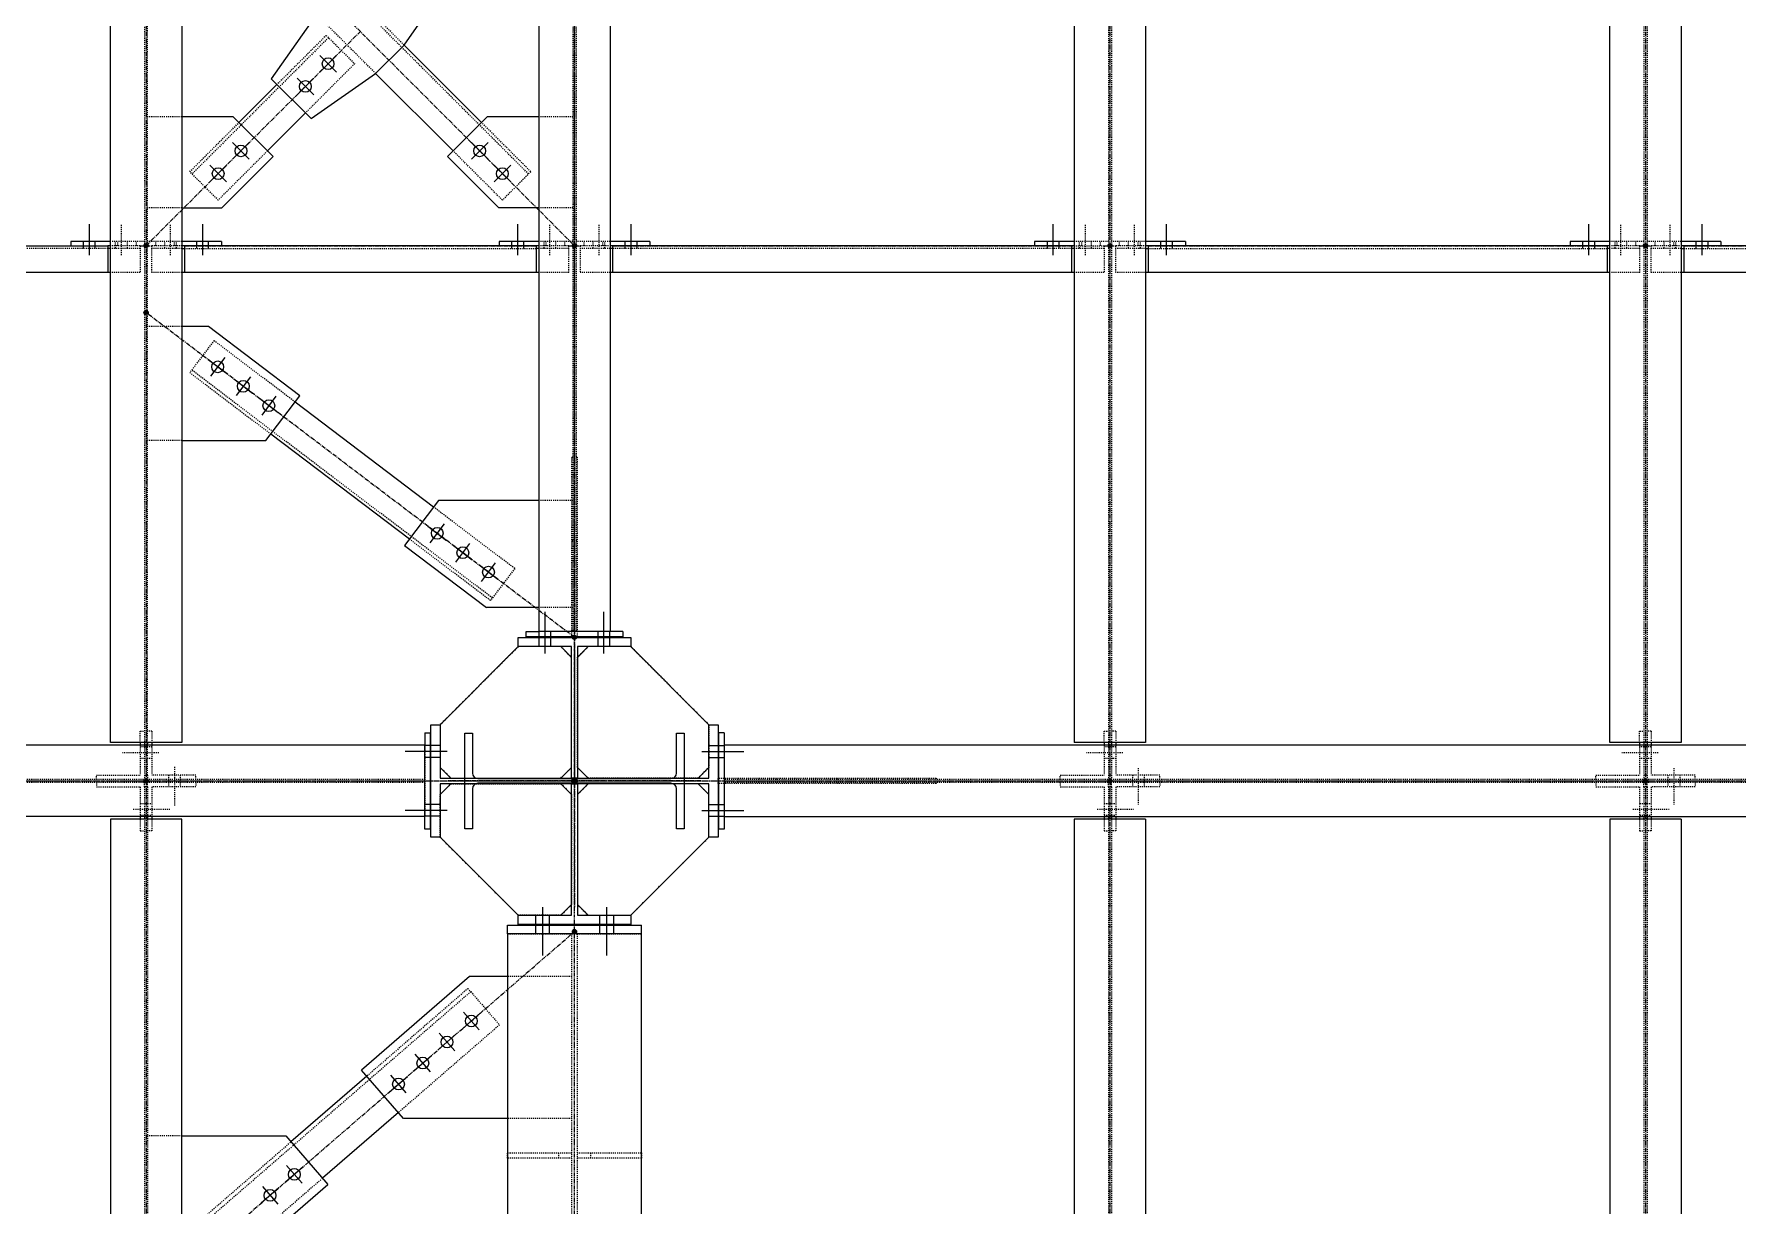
# Model space of a CAD drawing. Header units: millimetres. Extents: x -1319 to 21258, y 11161 to 27532.
# Drawn here: x 13218 to 16399, y 19688 to 21877 of the extents above; entities that cross this region are included whole.
import ezdxf

# ---------------------------------------------------------------- set-up
doc = ezdxf.new("R2010")
doc.units = ezdxf.units.MM
for name, pattern in [('CENTER', [12.7, 7.9375, -1.5875, 1.5875, -1.5875]), ('DXK_LINE_DOT2', [3.9198, 1.9599, -1.9599]), ('DXK_LINE_DOT5', [7.8785, 2.979, -0.9799, 0.9799, -0.9799, 0.9799, -0.9799])]:
    doc.linetypes.add(name, pattern=pattern)
for name, color, linetype in [('1', 7, 'Continuous'), ('2', 7, 'Continuous'), ('4', 7, 'Continuous')]:
    doc.layers.add(name, color=color, linetype=linetype)
doc.layers.add('CEN', color=1, linetype='CENTER', lineweight=9)
doc.layers.add('MAIN OBJECT', color=2, linetype='Continuous', lineweight=18)

# ---------------------------------------------------------------- blocks, each defined once
blk = doc.blocks.new('A$Cfeb8c868')
at = {"layer": '4', "linetype": 'Continuous'}
for points in [[(7700, -2004, -1), (7700, -1996, -1)], [(7700, -2004, -1), (7700, -1996, -1)], [(7700, -2004, -1), (7700, -1996, -1)], [(8500, -2004, -1), (8500, -1996, -1)], [(8500, -2004, -1), (8500, -1996, -1)], [(8500, -2004, -1), (8500, -1996, -1)], [(9500, -2004, -1), (9500, -1996, -1)], [(9500, -2004, -1), (9500, -1996, -1)], [(10500, -2004, -1), (10500, -1996, -1)], [(10500, -2004, -1), (10500, -1996, -1)], [(7700, -2129, -1), (7700, -2121, -1)], [(8500, -2735.7, -1), (8500, -2727.7, -1)], [(7700, -3004, -1), (7700, -2996, -1)], [(7700, -3004, -1), (7700, -2996, -1)], [(8500, -3004, -1), (8500, -2996, -1)], [(8500, -3004, -1), (8500, -2996, -1)], [(8500, -3004, -1), (8500, -2996, -1)], [(8500, -3004, -1), (8500, -2996, -1)], [(9500, -3004, -1), (9500, -2996, -1)], [(9500, -3004, -1), (9500, -2996, -1)], [(10500, -3004, -1), (10500, -2996, -1)], [(10500, -3004, -1), (10500, -2996, -1)], [(8500, -3285.4, -1), (8500, -3277.4, -1)]]:
    blk.add_hatch(color=4, dxfattribs=at).paths.add_polyline_path(points)
at = {"layer": '1', "color": 4, "linetype": 'DXK_LINE_DOT2'}
for p, q in [((8497.2, -16.4), (8497.2, -2720.7)), ((8502.9, -16.4), (8502.9, -2720.7)), ((9497.2, -71.6), (9497.2, -2928.4)), ((9502.9, -71.6), (9502.9, -2928.4)), ((10497.1, -71.6), (10497.1, -2928.4)), ((10502.9, -71.6), (10502.9, -2928.4)), ((7697.2, -110), (7697.2, -2928.4)), ((7702.8, -2928.4), (7702.8, -1192)), ((8414.2, -1866.1), (7830.4, -1282.3)), ((8181.7, -1625.1), (8071.3, -1514.7)), ((8128.7, -1678.2), (8018.3, -1567.8)), ((8040.6, -1611.3), (7785.8, -1866.1)), ((8036.4, -1607.1), (7944.4, -1699)), ((8036.4, -1607.1), (8089.4, -1660.1)), ((8089.4, -1660.1), (7997.5, -1752)), ((7766.6, -1759.3), (7702.8, -1759.3)), ((7781.6, -1861.8), (7873.5, -1769.9)), ((8418.4, -1861.8), (8326.5, -1769.9)), ((8497.2, -1759.3), (8433.4, -1759.3)), ((7926.6, -1822.9), (7834.6, -1914.9)), ((8365.4, -1914.9), (8273.4, -1822.9)), ((7834.6, -1914.9), (7781.6, -1861.8)), ((8418.4, -1861.8), (8365.4, -1914.9)), ((7766.6, -1929.3), (7702.8, -1929.3)), ((8497.2, -1929.3), (8433.4, -1929.3)), ((7654.2, -2018), (7654.2, -1960)), ((7745.8, -2018), (7745.8, -1960)), ((8454.2, -2018), (8454.2, -1960)), ((8545.8, -2018), (8545.8, -1960)), ((9454.2, -2018), (9454.2, -1960)), ((9545.8, -2018), (9545.8, -1960)), ((10454.2, -2018), (10454.2, -1960)), ((10545.8, -2018), (10545.8, -1960)), ((7689.2, -2000), (7628.4, -2000)), ((7697.2, -1992), (7633.4, -1992)), ((7643.2, -2000), (7643.2, -1992)), ((7643.2, -2005), (7643.2, -2000)), ((7647.2, -2000), (7647.2, -1992)), ((7665.2, -2000), (7665.2, -1992)), ((7665.2, -2005), (7665.2, -2000)), ((7682.2, -2000), (7682.2, -1992)), ((7689.2, -2000), (7689.2, -2050)), ((7697.2, -1992), (7697.2, -2000)), ((7766.6, -1992), (7702.8, -1992)), ((7710.8, -2050), (7710.8, -2000)), ((7771.6, -2000), (7710.8, -2000)), ((7717.9, -2000), (7717.9, -1992)), ((7734.8, -2000), (7734.8, -1992)), ((7734.8, -2005), (7734.8, -2000)), ((7752.8, -2000), (7752.8, -1992)), ((7756.8, -2000), (7756.8, -1992)), ((7756.8, -2005), (7756.8, -2000)), ((8489.2, -2000), (8428.4, -2000)), ((8497.2, -1992), (8433.4, -1992)), ((8443.2, -2000), (8443.2, -1992)), ((8443.2, -2005), (8443.2, -2000)), ((8447.2, -2000), (8447.2, -1992)), ((8465.2, -2000), (8465.2, -1992)), ((8465.2, -2005), (8465.2, -2000)), ((8482.2, -2000), (8482.2, -1992)), ((8489.2, -2050), (8489.2, -2000)), ((8497.2, -1992), (8497.2, -2000)), ((8566.6, -1992), (8502.9, -1992)), ((8510.8, -2000), (8510.8, -2050)), ((8571.6, -2000), (8510.8, -2000)), ((8517.9, -2000), (8517.9, -1992)), ((8534.8, -2000), (8534.8, -1992)), ((8534.8, -2005), (8534.8, -2000)), ((8552.8, -2000), (8552.8, -1992)), ((8556.8, -2000), (8556.8, -1992)), ((8556.8, -2005), (8556.8, -2000)), ((9428.4, -2000), (9489.2, -2000)), ((9497.2, -1992), (9433.4, -1992)), ((9443.2, -2000), (9443.2, -1992)), ((9443.2, -2005), (9443.2, -2000)), ((9447.2, -2000), (9447.2, -1992)), ((9465.2, -2000), (9465.2, -1992)), ((9465.2, -2005), (9465.2, -2000)), ((9482.2, -2000), (9482.2, -1992)), ((9489.2, -2000), (9489.2, -2050)), ((9497.2, -1992), (9497.2, -2000)), ((9566.6, -1992), (9502.9, -1992)), ((9510.8, -2050), (9510.8, -2000)), ((9571.6, -2000), (9510.8, -2000)), ((9517.9, -2000), (9517.9, -1992)), ((9534.8, -2000), (9534.8, -1992)), ((9534.8, -2005), (9534.8, -2000)), ((9552.8, -2000), (9552.8, -1992)), ((9556.8, -2000), (9556.8, -1992)), ((9556.8, -2005), (9556.8, -2000)), ((10489.2, -2000), (10428.4, -2000)), ((10497.2, -1992), (10433.4, -1992)), ((10443.2, -2000), (10443.2, -1992)), ((10443.2, -2005), (10443.2, -2000)), ((10447.2, -2000), (10447.2, -1992)), ((10465.2, -2000), (10465.2, -1992)), ((10465.2, -2005), (10465.2, -2000)), ((10482.2, -2000), (10482.2, -1992)), ((10489.2, -2050), (10489.2, -2000)), ((10497.2, -1992), (10497.2, -2000)), ((10566.6, -1992), (10502.9, -1992)), ((10510.9, -2050), (10510.9, -2000)), ((10571.6, -2000), (10510.9, -2000)), ((10517.9, -2000), (10517.9, -1992)), ((10534.8, -2000), (10534.8, -1992)), ((10534.8, -2005), (10534.8, -2000)), ((10552.8, -2000), (10552.8, -1992)), ((10556.8, -2000), (10556.8, -1992)), ((10556.8, -2005), (10556.8, -2000)), ((7628.4, -2005), (6695, -2005)), ((7689.2, -2005), (7633.4, -2005)), ((7766.6, -2005), (7710.8, -2005)), ((7771.6, -2005), (8428.4, -2005)), ((8489.2, -2005), (8433.4, -2005)), ((8566.6, -2005), (8510.8, -2005)), ((9428.4, -2005), (8571.6, -2005)), ((9489.2, -2005), (9433.4, -2005)), ((9566.6, -2005), (9510.8, -2005)), ((9571.6, -2005), (10428.4, -2005)), ((10489.2, -2005), (10433.4, -2005)), ((10566.6, -2005), (10510.9, -2005)), ((10571.6, -2005), (11428.4, -2005)), ((7689.2, -2050), (7633.4, -2050)), ((7766.6, -2050), (7710.8, -2050)), ((8489.2, -2050), (8433.4, -2050)), ((8566.6, -2050), (8510.8, -2050)), ((9489.2, -2050), (9433.4, -2050)), ((9566.6, -2050), (9510.8, -2050)), ((10489.2, -2050), (10433.4, -2050)), ((10566.6, -2050), (10510.9, -2050)), ((7766.6, -2150.7), (7702.8, -2150.7)), ((7826.9, -2177.3), (7781.6, -2237.1)), ((7978.3, -2292.1), (7826.9, -2177.3)), ((7781.6, -2237.1), (7933, -2351.9)), ((8346.7, -2658.1), (7785.2, -2232.3)), ((7766.6, -2363.8), (7702.8, -2363.8)), ((8495, -2395), (8505, -2395)), ((8495, -2730.7), (8495, -2395)), ((8505, -2395), (8505, -2730.7)), ((8497.2, -2476.3), (8433.4, -2476.3)), ((8388.4, -2603.1), (8237, -2488.3)), ((8343.1, -2662.9), (8191.7, -2548.1)), ((8495, -2551.2), (8505, -2551.2)), ((8388.4, -2603.1), (8343.1, -2662.9)), ((8495, -2650.8), (8505, -2650.8)), ((8497.2, -2676.1), (8433.4, -2676.1)), ((8566.6, -2720.7), (8433.4, -2720.7)), ((8505, -2731.7), (8495, -2731.7)), ((8395, -2749.1), (8249, -2895)), ((8474.6, -2749.1), (8395, -2749.1)), ((8494.6, -2769.1), (8474.6, -2749.1)), ((8505.4, -2769.1), (8525.4, -2749.1)), ((8605, -2749.1), (8525.4, -2749.1)), ((8605, -2749.1), (8750.9, -2895)), ((8494.6, -2974.6), (8494.6, -2769.1)), ((8505.4, -2974.6), (8505.4, -2769.1)), ((8249, -2895), (8249, -2974.6)), ((8750.9, -2895), (8750.9, -2974.6)), ((7689.2, -2928.4), (7689.2, -2907.2)), ((7689.2, -2907.2), (7697.2, -2907.2)), ((7710.8, -2907.2), (7702.8, -2907.2)), ((7710.8, -2907.2), (7710.8, -2928.4)), ((9489.2, -2928.4), (9489.2, -2907.2)), ((9489.2, -2907.2), (9497.2, -2907.2)), ((9510.8, -2907.2), (9502.9, -2907.2)), ((9510.8, -2907.2), (9510.8, -2928.4)), ((10489.1, -2928.4), (10489.1, -2907.2)), ((10489.1, -2907.2), (10497.1, -2907.2)), ((10510.9, -2907.2), (10502.9, -2907.2)), ((10510.9, -2907.2), (10510.9, -2928.4)), ((7723.9, -2947.2), (7655.9, -2947.2)), ((7689.2, -2933.4), (7689.2, -2989.2)), ((7697.2, -2936.2), (7689.2, -2936.2)), ((7697.2, -2958.2), (7689.2, -2958.2)), ((7697.2, -2928.4), (7697.2, -2933.4)), ((7697.2, -2933.4), (7697.2, -2989.2)), ((7702.8, -2936.2), (7697.2, -2936.2)), ((7702.8, -2958.2), (7697.2, -2958.2)), ((7702.8, -2928.4), (7702.8, -2933.4)), ((7702.8, -2989.2), (7702.8, -2933.4)), ((7710.8, -2936.2), (7702.8, -2936.2)), ((7710.8, -2958.2), (7702.8, -2958.2)), ((7710.8, -2933.4), (7710.8, -2989.2)), ((8220.6, -2933.4), (8220.6, -3066.6)), ((8779.4, -2933.4), (8779.4, -3066.6)), ((9523.9, -2947.2), (9455.9, -2947.2)), ((9489.2, -2933.4), (9489.2, -2989.2)), ((9497.2, -2936.2), (9489.2, -2936.2)), ((9497.2, -2958.2), (9489.2, -2958.2)), ((9497.2, -2928.4), (9497.2, -2933.4)), ((9497.2, -2933.4), (9497.2, -2989.2)), ((9502.9, -2936.2), (9497.2, -2936.2)), ((9502.9, -2958.2), (9497.2, -2958.2)), ((9502.9, -2928.4), (9502.9, -2933.4)), ((9502.9, -2933.4), (9502.9, -2989.2)), ((9510.8, -2936.2), (9502.9, -2936.2)), ((9510.8, -2958.2), (9502.9, -2958.2)), ((9510.8, -2933.4), (9510.8, -2989.2)), ((10523.9, -2947.2), (10455.9, -2947.2)), ((10489.1, -2933.4), (10489.1, -2989.2)), ((10497.1, -2936.2), (10489.1, -2936.2)), ((10497.1, -2958.2), (10489.1, -2958.2)), ((10497.1, -2928.4), (10497.1, -2933.4)), ((10497.1, -2933.4), (10497.1, -2989.2)), ((10502.9, -2936.2), (10497.1, -2936.2)), ((10502.9, -2958.2), (10497.1, -2958.2)), ((10502.9, -2928.4), (10502.9, -2933.4)), ((10502.9, -2933.4), (10502.9, -2989.2)), ((10510.9, -2936.2), (10502.9, -2936.2)), ((10510.9, -2958.2), (10502.9, -2958.2)), ((10510.9, -2933.4), (10510.9, -2989.2)), ((7607.2, -2997.2), (7607.2, -2989.2)), ((7607.2, -2989.2), (7689.2, -2989.2)), ((7697.2, -2989.2), (7702.8, -2989.2)), ((7697.2, -2989.2), (7697.2, -2997.2)), ((7702.8, -2989.2), (7702.8, -2997.2)), ((7792.8, -2989.2), (7710.8, -2989.2)), ((7741.8, -2989.2), (7741.8, -2997.2)), ((7752.8, -2973.6), (7752.8, -3046.6)), ((7763.8, -2989.2), (7763.8, -2997.2)), ((7792.8, -2997.2), (7792.8, -2989.2)), ((8249, -2974.6), (8269.1, -2994.6)), ((8474.6, -2994.6), (8494.6, -2974.6)), ((8525.4, -2994.6), (8505.4, -2974.6)), ((8750.9, -2974.6), (8730.9, -2994.6)), ((9407.2, -2997.2), (9407.2, -2989.2)), ((9407.2, -2989.2), (9489.2, -2989.2)), ((9502.9, -2989.2), (9497.2, -2989.2)), ((9497.2, -2989.2), (9497.2, -2997.2)), ((9502.9, -2989.2), (9502.9, -2997.2)), ((9592.9, -2989.2), (9510.8, -2989.2)), ((9541.8, -2989.2), (9541.8, -2997.2)), ((9552.8, -2976.1), (9552.8, -3044.1)), ((9563.8, -2989.2), (9563.8, -2997.2)), ((9592.9, -2997.2), (9592.9, -2989.2)), ((10407.1, -2997.2), (10407.1, -2989.2)), ((10407.1, -2989.2), (10489.1, -2989.2)), ((10502.9, -2989.2), (10497.1, -2989.2)), ((10497.1, -2989.2), (10497.1, -2997.2)), ((10502.9, -2989.2), (10502.9, -2997.2)), ((10592.9, -2989.2), (10510.9, -2989.2)), ((10541.9, -2989.2), (10541.9, -2997.2)), ((10552.8, -2976.1), (10552.8, -3044.1)), ((10563.9, -2989.2), (10563.9, -2997.2)), ((10592.9, -2997.2), (10592.9, -2989.2)), ((8220.6, -2997.2), (6695, -2997.2)), ((8220.6, -3002.9), (6695, -3002.9)), ((7607.2, -3002.9), (7607.2, -3010.9)), ((7607.2, -3010.9), (7689.2, -3010.9)), ((7689.2, -3010.9), (7689.2, -3066.6)), ((7697.2, -3010.9), (7697.2, -3002.9)), ((7697.2, -3010.9), (7697.2, -3092.9)), ((7702.8, -3010.9), (7697.2, -3010.9)), ((7702.8, -3010.9), (7702.8, -3002.9)), ((7702.8, -3010.9), (7702.8, -3066.6)), ((7792.8, -3010.9), (7710.8, -3010.9)), ((7710.8, -3010.9), (7710.8, -3066.6)), ((7741.8, -2997.2), (7741.8, -3002.9)), ((7741.8, -3002.9), (7741.8, -3010.9)), ((7763.8, -2997.2), (7763.8, -3002.9)), ((7763.8, -3002.9), (7763.8, -3010.9)), ((7792.8, -3002.9), (7792.8, -3010.9)), ((8249, -3025.4), (8269.1, -3005.4)), ((8269.1, -2994.6), (8474.6, -2994.6)), ((8269.1, -3005.4), (8474.6, -3005.4)), ((8474.6, -3005.4), (8494.6, -3025.4)), ((8525.4, -3005.4), (8505.4, -3025.4)), ((8730.9, -2994.6), (8525.4, -2994.6)), ((8730.9, -3005.4), (8525.4, -3005.4)), ((8750.9, -3025.4), (8730.9, -3005.4)), ((8768.3, -3005), (8768.3, -2995)), ((8769.4, -2995), (9175.6, -2995)), ((9175.6, -3005), (8769.4, -3005)), ((11220.6, -2997.2), (8779.4, -2997.2)), ((11220.6, -3002.9), (8779.4, -3002.9)), ((8877.4, -3005), (8877.4, -2995)), ((8991.1, -3005), (8991.1, -2995)), ((9175.6, -2995), (9175.6, -3005)), ((9407.2, -3002.9), (9407.2, -3010.9)), ((9407.2, -3010.9), (9489.2, -3010.9)), ((9489.2, -3010.9), (9489.2, -3066.6)), ((9497.2, -3010.9), (9497.2, -3002.9)), ((9497.2, -3010.9), (9497.2, -3066.6)), ((9497.2, -3010.9), (9502.9, -3010.9)), ((9502.9, -3010.9), (9502.9, -3002.9)), ((9502.9, -3010.9), (9502.9, -3066.6)), ((9592.9, -3010.9), (9510.8, -3010.9)), ((9510.8, -3010.9), (9510.8, -3066.6)), ((9541.8, -2997.2), (9541.8, -3002.9)), ((9541.8, -3002.9), (9541.8, -3010.9)), ((9563.8, -2997.2), (9563.8, -3002.9)), ((9563.8, -3002.9), (9563.8, -3010.9)), ((9592.9, -3002.9), (9592.9, -3010.9)), ((10407.1, -3002.9), (10407.1, -3010.9)), ((10407.1, -3010.9), (10489.1, -3010.9)), ((10489.1, -3010.9), (10489.1, -3066.6)), ((10497.1, -3010.9), (10497.1, -3002.9)), ((10497.1, -3010.9), (10497.1, -3066.6)), ((10497.1, -3010.9), (10502.9, -3010.9)), ((10502.9, -3010.9), (10502.9, -3002.9)), ((10502.9, -3010.9), (10502.9, -3066.6)), ((10592.9, -3010.9), (10510.9, -3010.9)), ((10510.9, -3010.9), (10510.9, -3066.6)), ((10541.9, -2997.2), (10541.9, -3002.9)), ((10541.9, -3002.9), (10541.9, -3010.9)), ((10563.9, -2997.2), (10563.9, -3002.9)), ((10563.9, -3002.9), (10563.9, -3010.9)), ((10592.9, -3002.9), (10592.9, -3010.9)), ((7676.1, -3052.9), (7744.2, -3052.9)), ((7689.2, -3041.9), (7697.2, -3041.9)), ((7697.2, -3041.9), (7702.8, -3041.9)), ((7702.8, -3041.9), (7710.8, -3041.9)), ((8249, -3105), (8249, -3025.4)), ((8494.6, -3025.4), (8494.6, -3230.9)), ((8505.4, -3025.4), (8505.4, -3230.9)), ((8750.9, -3105), (8750.9, -3025.4)), ((9476.2, -3052.9), (9544.2, -3052.9)), ((9489.2, -3041.9), (9497.2, -3041.9)), ((9497.2, -3041.9), (9502.9, -3041.9)), ((9502.9, -3041.9), (9510.8, -3041.9)), ((10476.1, -3052.9), (10544.1, -3052.9)), ((10489.1, -3041.9), (10497.1, -3041.9)), ((10497.1, -3041.9), (10502.9, -3041.9)), ((10502.9, -3041.9), (10510.9, -3041.9)), ((7689.2, -3063.9), (7697.2, -3063.9)), ((7689.2, -3071.6), (7689.2, -3092.9)), ((7697.2, -3063.9), (7702.8, -3063.9)), ((7702.8, -3063.9), (7710.8, -3063.9)), ((7702.8, -3071.6), (7702.8, -3066.6)), ((7702.8, -3071.6), (7702.8, -4670)), ((7710.8, -3071.6), (7710.8, -3092.9)), ((9489.2, -3063.9), (9497.2, -3063.9)), ((9489.2, -3071.6), (9489.2, -3092.9)), ((9497.2, -3063.9), (9502.9, -3063.9)), ((9497.2, -3071.6), (9497.2, -3066.6)), ((9497.2, -3071.6), (9497.2, -4922.2)), ((9502.9, -3063.9), (9510.8, -3063.9)), ((9502.9, -3071.6), (9502.9, -3066.6)), ((9502.9, -3071.6), (9502.9, -4922.2)), ((9510.8, -3071.6), (9510.8, -3092.9)), ((10489.1, -3063.9), (10497.1, -3063.9)), ((10489.1, -3071.6), (10489.1, -3092.9)), ((10497.1, -3063.9), (10502.9, -3063.9)), ((10497.1, -3071.6), (10497.1, -3066.6)), ((10497.1, -3071.6), (10497.1, -4998.7)), ((10502.9, -3063.9), (10510.9, -3063.9)), ((10502.9, -3071.6), (10502.9, -3066.6)), ((10502.9, -3071.6), (10502.9, -4998.7)), ((10510.9, -3071.6), (10510.9, -3092.9)), ((7689.2, -3092.9), (7697.2, -3092.9)), ((7697.2, -3092.9), (7697.2, -4670)), ((7710.8, -3092.9), (7702.8, -3092.9)), ((8395, -3250.9), (8249, -3105)), ((8605, -3250.9), (8750.9, -3105)), ((9489.2, -3092.9), (9497.2, -3092.9)), ((9510.8, -3092.9), (9502.9, -3092.9)), ((10489.1, -3092.9), (10497.1, -3092.9)), ((10510.9, -3092.9), (10502.9, -3092.9)), ((8494.6, -3230.9), (8474.6, -3250.9)), ((8505.4, -3230.9), (8525.4, -3250.9)), ((8474.6, -3250.9), (8395, -3250.9)), ((8525.4, -3250.9), (8605, -3250.9)), ((8375, -3285.4), (8495, -3285.4)), ((8375, -3285.4), (8375, -3695)), ((8495, -3285.4), (8505, -3285.4)), ((8495, -9688), (8495, -3285.4)), ((8505, -3285.4), (8505, -9688)), ((8505, -3285.4), (8625, -3285.4)), ((8625, -3695), (8625, -3285.4)), ((8495, -3365.2), (8375, -3365.2)), ((8306.3, -3393.7), (7786.8, -3844.1)), ((8301, -3387.7), (8112.2, -3551.5)), ((8301, -3387.7), (8360, -3455.7)), ((8360, -3455.7), (8171.1, -3619.5)), ((8495, -3630.8), (8375, -3630.8)), ((7766.6, -3663), (7702.8, -3663)), ((7781.6, -3838.1), (7970.5, -3674.3)), ((8375, -3705), (8375, -3695)), ((8375, -3695), (8495, -3695)), ((8495, -3705), (8375, -3705)), ((8375, -3705), (8375, -4295)), ((8470, -3695), (8470, -3705)), ((8505, -3695), (8625, -3695)), ((8625, -3705), (8505, -3705)), ((8530, -3695), (8530, -3705)), ((8625, -3695), (8625, -3705)), ((8625, -4295), (8625, -3705)), ((8029.4, -3742.3), (7840.6, -3906.1))]:
    blk.add_line(p, q, dxfattribs=at)
at = {"layer": '2', "color": 4, "linetype": 'DXK_LINE_DOT5'}
for p, q in [((8500, -10093), (8500, 2072.7)), ((-5632.2, -3000), (11949.3, -3000))]:
    blk.add_line(p, q, dxfattribs=at)
at = {"layer": '2', "color": 4, "linetype": 'Continuous'}
for p, q in [((8433.4, -16.4), (8433.4, -2720.7)), ((8566.6, -16.4), (8566.6, -2720.7)), ((9433.4, -71.6), (9433.4, -2928.4)), ((9566.6, -71.6), (9566.6, -2928.4)), ((10433.4, -2928.4), (10433.4, -71.6)), ((10566.6, -71.6), (10566.6, -2928.4)), ((7633.4, -2928.4), (7633.4, -105)), ((7766.6, -105), (7766.6, -2928.4)), ((8181.7, -1625.1), (8266.2, -1504.5)), ((8018.3, -1567.8), (7933.8, -1688.4)), ((8024.3, -1675.7), (8055.5, -1644.5)), ((8055.5, -1675.7), (8024.3, -1644.5)), ((8128.7, -1678.2), (8181.7, -1625.1)), ((8326.5, -1769.9), (8181.7, -1625.1)), ((8008.1, -1762.6), (8128.7, -1678.2)), ((8273.4, -1822.9), (8128.7, -1678.2)), ((7944.4, -1699), (7873.5, -1769.9)), ((8008.1, -1762.6), (7933.8, -1688.4)), ((7981.9, -1718.1), (8013, -1687)), ((8013, -1718.1), (7981.9, -1687)), ((7862.9, -1759.3), (7766.6, -1759.3)), ((7937.2, -1833.5), (7862.9, -1759.3)), ((7997.5, -1752), (7926.6, -1822.9)), ((8337.1, -1759.3), (8262.8, -1833.5)), ((8433.4, -1759.3), (8337.1, -1759.3)), ((7892.6, -1807.4), (7861.5, -1838.5)), ((7861.5, -1807.4), (7892.6, -1838.5)), ((8307.4, -1807.4), (8338.5, -1838.5)), ((8307.4, -1838.5), (8338.5, -1807.4)), ((7841.4, -1929.3), (7937.2, -1833.5)), ((8358.6, -1929.3), (8262.8, -1833.5)), ((7850.2, -1849.8), (7819.1, -1880.9)), ((7819.1, -1849.8), (7850.2, -1880.9)), ((8349.8, -1849.8), (8380.9, -1880.9)), ((8349.8, -1880.9), (8380.9, -1849.8)), ((7766.6, -1929.3), (7841.4, -1929.3)), ((8433.4, -1929.3), (8358.6, -1929.3)), ((7594.2, -2018), (7594.2, -1960)), ((7805.8, -2018), (7805.8, -1960)), ((8394.2, -2018), (8394.2, -1960)), ((8605.8, -2018), (8605.8, -1960)), ((9394.2, -2018), (9394.2, -1960)), ((9605.8, -2018), (9605.8, -1960)), ((10394.2, -2018), (10394.2, -1960)), ((10605.8, -2018), (10605.8, -1960)), ((6695, -2000), (7628.4, -2000)), ((7633.4, -1992), (7559.2, -1992)), ((7559.2, -1992), (7559.2, -2000)), ((7583.2, -2000), (7583.2, -1992)), ((7583.2, -2005), (7583.2, -2000)), ((7605.2, -2000), (7605.2, -1992)), ((7605.2, -2005), (7605.2, -2000)), ((7628.4, -2000), (7628.4, -2050)), ((7633.4, -2000), (7628.4, -2000)), ((7840.8, -1992), (7766.6, -1992)), ((7771.6, -2000), (7766.6, -2000)), ((8428.4, -2000), (7771.6, -2000)), ((7771.6, -2000), (7771.6, -2050)), ((7794.8, -2000), (7794.8, -1992)), ((7794.8, -2005), (7794.8, -2000)), ((7816.8, -2000), (7816.8, -1992)), ((7816.8, -2005), (7816.8, -2000)), ((7840.8, -1992), (7840.8, -2000)), ((8433.4, -1992), (8359.2, -1992)), ((8359.2, -1992), (8359.2, -2000)), ((8383.2, -2000), (8383.2, -1992)), ((8383.2, -2005), (8383.2, -2000)), ((8405.2, -2000), (8405.2, -1992)), ((8405.2, -2005), (8405.2, -2000)), ((8428.4, -2000), (8428.4, -2050)), ((8433.4, -2000), (8428.4, -2000)), ((8640.8, -1992), (8566.6, -1992)), ((8571.6, -2000), (8566.6, -2000)), ((9428.4, -2000), (8571.6, -2000)), ((8571.6, -2050), (8571.6, -2000)), ((8594.8, -2000), (8594.8, -1992)), ((8594.8, -2005), (8594.8, -2000)), ((8616.8, -2000), (8616.8, -1992)), ((8616.8, -2005), (8616.8, -2000)), ((8640.8, -1992), (8640.8, -2000)), ((9433.4, -1992), (9359.2, -1992)), ((9359.2, -1992), (9359.2, -2000)), ((9383.2, -2000), (9383.2, -1992)), ((9383.2, -2005), (9383.2, -2000)), ((9405.2, -2000), (9405.2, -1992)), ((9405.2, -2005), (9405.2, -2000)), ((9428.4, -2000), (9428.4, -2050)), ((9433.4, -2000), (9428.4, -2000)), ((9640.8, -1992), (9566.6, -1992)), ((9571.6, -2000), (9566.6, -2000)), ((10428.4, -2000), (9571.6, -2000)), ((9571.6, -2000), (9571.6, -2050)), ((9594.8, -2000), (9594.8, -1992)), ((9594.8, -2005), (9594.8, -2000)), ((9616.8, -2000), (9616.8, -1992)), ((9616.8, -2005), (9616.8, -2000)), ((9640.8, -1992), (9640.8, -2000)), ((10433.4, -1992), (10359.2, -1992)), ((10359.2, -1992), (10359.2, -2000)), ((10383.2, -2000), (10383.2, -1992)), ((10383.2, -2005), (10383.2, -2000)), ((10405.2, -2000), (10405.2, -1992)), ((10405.2, -2005), (10405.2, -2000)), ((10428.4, -2000), (10428.4, -2050)), ((10433.4, -2000), (10428.4, -2000)), ((10640.8, -1992), (10566.6, -1992)), ((10571.6, -2000), (10566.6, -2000)), ((11428.4, -2000), (10571.6, -2000)), ((10571.6, -2000), (10571.6, -2050)), ((10594.8, -2000), (10594.8, -1992)), ((10594.8, -2005), (10594.8, -2000)), ((10616.8, -2000), (10616.8, -1992)), ((10616.8, -2005), (10616.8, -2000)), ((10640.8, -1992), (10640.8, -2000)), ((7633.4, -2005), (7628.4, -2005)), ((7766.6, -2005), (7771.6, -2005)), ((8433.4, -2005), (8428.4, -2005)), ((8571.6, -2005), (8566.6, -2005)), ((9433.4, -2005), (9428.4, -2005)), ((9566.6, -2005), (9571.6, -2005)), ((10433.4, -2005), (10428.4, -2005)), ((10566.6, -2005), (10571.6, -2005)), ((7633.4, -2050), (6690, -2050)), ((8433.4, -2050), (7766.6, -2050)), ((9433.4, -2050), (8566.6, -2050)), ((10433.4, -2050), (9566.6, -2050)), ((11433.4, -2050), (10566.6, -2050)), ((7816.6, -2150.7), (7766.6, -2150.7)), ((7987.4, -2280.2), (7816.6, -2150.7)), ((7851.2, -2239.6), (7816.1, -2213.1)), ((7847, -2208.8), (7820.4, -2243.9)), ((7899, -2275.9), (7863.9, -2249.3)), ((7894.8, -2245.1), (7868.2, -2280.1)), ((7946.8, -2312.2), (7911.7, -2285.6)), ((7942.6, -2281.3), (7916, -2316.4)), ((7923.9, -2363.8), (7987.4, -2280.2)), ((8237, -2488.3), (7978.3, -2292.1)), ((8191.7, -2548.1), (7933, -2351.9)), ((7766.6, -2363.8), (7923.9, -2363.8)), ((8246.1, -2476.3), (8182.6, -2560)), ((8433.4, -2476.3), (8246.1, -2476.3)), ((8226.2, -2524), (8261.3, -2550.6)), ((8230.5, -2554.9), (8257, -2519.8)), ((8182.6, -2560), (8335.7, -2676.1)), ((8274, -2560.3), (8309.1, -2586.9)), ((8278.3, -2591.1), (8304.8, -2556.1)), ((8321.8, -2596.5), (8356.9, -2623.1)), ((8326.1, -2627.4), (8352.7, -2592.3)), ((8433.4, -2676.1), (8335.7, -2676.1)), ((8445, -2762.1), (8445, -2684.1)), ((8445, -2762.1), (8445, -2684.1)), ((8555, -2762.1), (8555, -2684.1)), ((8555, -2762.1), (8555, -2684.1)), ((8395, -2731.7), (8395, -2731.7)), ((8395, -2731.7), (8605, -2731.7)), ((8395, -2749.1), (8395, -2731.7)), ((8410, -2730.7), (8410, -2720.7)), ((8410, -2720.7), (8433.4, -2720.7)), ((8590, -2730.7), (8410, -2730.7)), ((8566.6, -2720.7), (8433.4, -2720.7)), ((8434, -2730.7), (8434, -2720.7)), ((8434, -2730.7), (8434, -2720.7)), ((8434, -2749.1), (8434, -2731.7)), ((8434, -2749.1), (8434, -2731.7)), ((8456, -2730.7), (8456, -2720.7)), ((8456, -2730.7), (8456, -2720.7)), ((8456, -2749.1), (8456, -2731.7)), ((8456, -2749.1), (8456, -2731.7)), ((8495, -2730.7), (8495, -2731.7)), ((8505, -2730.7), (8505, -2731.7)), ((8544, -2730.7), (8544, -2720.7)), ((8544, -2730.7), (8544, -2720.7)), ((8544, -2749.1), (8544, -2731.7)), ((8544, -2749.1), (8544, -2731.7)), ((8566, -2730.7), (8566, -2720.7)), ((8566, -2730.7), (8566, -2720.7)), ((8566, -2749.1), (8566, -2731.7)), ((8566, -2749.1), (8566, -2731.7)), ((8590, -2720.7), (8566.6, -2720.7)), ((8590, -2720.7), (8590, -2730.7)), ((8605, -2731.7), (8605, -2731.7)), ((8605, -2731.7), (8605, -2749.1)), ((8395, -2749.1), (8249, -2895)), ((8395, -2749.1), (8395, -2749.1)), ((8494.6, -2749.1), (8395, -2749.1)), ((8494.6, -2769.1), (8474.6, -2749.1)), ((8494.6, -2749.1), (8494.6, -2749.1)), ((8494.6, -2994.6), (8494.6, -2749.1)), ((8505.4, -2749.1), (8505.4, -2749.1)), ((8605, -2749.1), (8505.4, -2749.1)), ((8505.4, -2749.1), (8505.4, -2994.6)), ((8525.4, -2749.1), (8505.4, -2769.1)), ((8605, -2749.1), (8605, -2749.1)), ((8605, -2749.1), (8750.9, -2895)), ((8231.7, -3105), (8231.7, -2895)), ((8231.7, -2895), (8249, -2895)), ((8249, -2895), (8249, -2994.6)), ((8750.9, -2895), (8768.3, -2895)), ((8750.9, -2994.6), (8750.9, -2895)), ((8768.3, -2895), (8768.3, -3105)), ((8220.6, -2910), (8220.6, -2933.4)), ((8220.6, -2910), (8230.6, -2910)), ((8230.6, -2910), (8230.6, -3090)), ((8779.4, -2910), (8769.4, -2910)), ((8769.4, -3090), (8769.4, -2910)), ((8779.4, -2910), (8779.4, -2933.4)), ((8220.6, -2933.4), (6690, -2933.4)), ((7766.6, -2928.4), (7633.4, -2928.4)), ((7689.2, -2928.4), (7689.2, -2933.4)), ((7697.2, -2928.4), (7697.2, -2933.4)), ((7702.8, -2933.4), (7702.8, -2928.4)), ((7710.8, -2928.4), (7710.8, -2933.4)), ((8262, -2945), (8184, -2945)), ((8262, -2945), (8184, -2945)), ((8230.6, -2934), (8220.6, -2934)), ((8230.6, -2934), (8220.6, -2934)), ((8230.6, -2956), (8220.6, -2956)), ((8230.6, -2956), (8220.6, -2956)), ((8220.6, -3066.6), (8220.6, -2933.4)), ((8249, -2934), (8231.7, -2934)), ((8249, -2934), (8231.7, -2934)), ((8249, -2956), (8231.7, -2956)), ((8249, -2956), (8231.7, -2956)), ((8738, -2945), (8816, -2945)), ((8738, -2945), (8816, -2945)), ((8750.9, -2934), (8768.3, -2934)), ((8750.9, -2934), (8768.3, -2934)), ((8750.9, -2956), (8768.3, -2956)), ((8750.9, -2956), (8768.3, -2956)), ((8769.4, -2934), (8779.4, -2934)), ((8769.4, -2934), (8779.4, -2934)), ((8769.4, -2956), (8779.4, -2956)), ((8769.4, -2956), (8779.4, -2956)), ((8779.4, -2933.4), (8779.4, -3066.6)), ((11220.6, -2933.4), (8779.4, -2933.4)), ((9566.6, -2928.4), (9433.4, -2928.4)), ((9489.2, -2928.4), (9489.2, -2933.4)), ((9497.2, -2928.4), (9497.2, -2933.4)), ((9502.9, -2928.4), (9502.9, -2933.4)), ((9510.8, -2928.4), (9510.8, -2933.4)), ((10566.6, -2928.4), (10433.4, -2928.4)), ((10489.1, -2928.4), (10489.1, -2933.4)), ((10497.1, -2928.4), (10497.1, -2933.4)), ((10502.9, -2928.4), (10502.9, -2933.4)), ((10510.9, -2928.4), (10510.9, -2933.4)), ((8249, -2974.6), (8269.1, -2994.6)), ((8474.6, -2994.6), (8494.6, -2974.6)), ((8525.4, -2994.6), (8505.4, -2974.6)), ((8750.9, -2974.6), (8730.9, -2994.6)), ((8249, -2994.6), (8750.9, -2994.6)), ((8750.9, -3005.4), (8249, -3005.4)), ((8249, -3005.4), (8249, -3105)), ((8269.1, -3005.4), (8249, -3025.4)), ((8474.6, -3005.4), (8494.6, -3025.4)), ((8494.6, -2994.6), (8494.6, -2994.6)), ((8505.4, -2994.6), (8494.6, -2994.6)), ((8494.6, -3005.4), (8494.6, -3005.4)), ((8494.6, -3251), (8494.6, -3005.4)), ((8494.6, -3005.4), (8505.4, -3005.4)), ((8505.4, -2994.6), (8505.4, -2994.6)), ((8505.4, -3005.4), (8505.4, -3005.4)), ((8505.4, -3005.4), (8505.4, -3251)), ((8525.4, -3005.4), (8505.4, -3025.4)), ((8750.9, -3025.4), (8730.9, -3005.4)), ((8750.9, -3105), (8750.9, -3005.4)), ((8768.3, -2995), (8769.4, -2995)), ((8769.4, -3005), (8768.3, -3005)), ((8230.6, -3044), (8220.6, -3044)), ((8230.6, -3044), (8220.6, -3044)), ((8249, -3044), (8231.7, -3044)), ((8249, -3044), (8231.7, -3044)), ((8750.9, -3044), (8768.3, -3044)), ((8750.9, -3044), (8768.3, -3044)), ((8769.4, -3044), (8779.4, -3044)), ((8769.4, -3044), (8779.4, -3044)), ((8220.6, -3066.6), (6690, -3066.6)), ((7633.4, -3071.6), (7633.4, -4675)), ((7766.6, -3071.6), (7633.4, -3071.6)), ((7689.2, -3066.6), (7689.2, -3071.6)), ((7697.2, -3066.6), (7697.2, -3071.6)), ((7702.8, -3066.6), (7702.8, -3071.6)), ((7710.8, -3066.6), (7710.8, -3071.6)), ((7766.6, -4675), (7766.6, -3071.6)), ((8262, -3055), (8184, -3055)), ((8262, -3055), (8184, -3055)), ((8230.6, -3066), (8220.6, -3066)), ((8230.6, -3066), (8220.6, -3066)), ((8220.6, -3090), (8220.6, -3066.6)), ((8249, -3066), (8231.7, -3066)), ((8249, -3066), (8231.7, -3066)), ((8738, -3055), (8816, -3055)), ((8738, -3055), (8816, -3055)), ((8750.9, -3066), (8768.3, -3066)), ((8750.9, -3066), (8768.3, -3066)), ((8769.4, -3066), (8779.4, -3066)), ((8769.4, -3066), (8779.4, -3066)), ((8779.4, -3066.6), (11220.6, -3066.6)), ((8779.4, -3066.6), (8779.4, -3090)), ((9433.4, -3071.6), (9433.4, -4927.2)), ((9566.6, -3071.6), (9433.4, -3071.6)), ((9489.2, -3066.6), (9489.2, -3071.6)), ((9497.2, -3066.6), (9497.2, -3071.6)), ((9502.9, -3066.6), (9502.9, -3071.6)), ((9510.8, -3066.6), (9510.8, -3071.6)), ((9566.6, -3071.6), (9566.6, -4927.2)), ((10433.4, -3071.6), (10433.4, -4915)), ((10566.6, -3071.6), (10433.4, -3071.6)), ((10489.1, -3066.6), (10489.1, -3071.6)), ((10497.1, -3066.6), (10497.1, -3071.6)), ((10502.9, -3066.6), (10502.9, -3071.6)), ((10510.9, -3066.6), (10510.9, -3071.6)), ((10566.6, -3071.6), (10566.6, -4927.2)), ((8230.6, -3090), (8220.6, -3090)), ((8249, -3105), (8231.7, -3105)), ((8395, -3250.9), (8249, -3105)), ((8605, -3250.9), (8750.9, -3105)), ((8768.3, -3105), (8750.9, -3105)), ((8779.4, -3090), (8769.4, -3090)), ((8440, -3235.9), (8440, -3325.9)), ((8440, -3235.9), (8440, -3325.9)), ((8440, -3235.9), (8440, -3325.9)), ((8440, -3235.9), (8440, -3325.9)), ((8440, -3235.9), (8440, -3325.9)), ((8440, -3235.9), (8440, -3325.9)), ((8440, -3235.9), (8440, -3325.9)), ((8440, -3235.9), (8440, -3325.9)), ((8440, -3235.9), (8440, -3325.9)), ((8440, -3235.9), (8440, -3325.9)), ((8494.6, -3230.9), (8474.6, -3250.9)), ((8505.4, -3230.9), (8525.4, -3250.9)), ((8560, -3235.9), (8560, -3325.9)), ((8560, -3235.9), (8560, -3325.9)), ((8560, -3235.9), (8560, -3325.9)), ((8560, -3235.9), (8560, -3325.9)), ((8560, -3235.9), (8560, -3325.9)), ((8560, -3235.9), (8560, -3325.9)), ((8560, -3235.9), (8560, -3325.9)), ((8560, -3235.9), (8560, -3325.9)), ((8560, -3235.9), (8560, -3325.9)), ((8560, -3235.9), (8560, -3325.9)), ((8375, -3285.4), (8375, -3269.3)), ((8375, -3269.3), (8625, -3269.3)), ((8395, -3251), (8395, -3251)), ((8395, -3268.4), (8395, -3251)), ((8395, -3251), (8494.6, -3251)), ((8395, -3268.4), (8395, -3268.4)), ((8605, -3268.4), (8395, -3268.4)), ((8427, -3251), (8427, -3268.4)), ((8427, -3251), (8427, -3268.4)), ((8427, -3251), (8427, -3268.4)), ((8427, -3251), (8427, -3268.4)), ((8427, -3251), (8427, -3268.4)), ((8427, -3251), (8427, -3268.4)), ((8427, -3251), (8427, -3268.4)), ((8427, -3251), (8427, -3268.4)), ((8427, -3251), (8427, -3268.4)), ((8427, -3251), (8427, -3268.4)), ((8427, -3269.3), (8427, -3285.4)), ((8427, -3269.3), (8427, -3285.4)), ((8427, -3269.3), (8427, -3285.4)), ((8427, -3269.3), (8427, -3285.4)), ((8427, -3269.3), (8427, -3285.4)), ((8427, -3269.3), (8427, -3285.4)), ((8427, -3269.3), (8427, -3285.4)), ((8427, -3269.3), (8427, -3285.4)), ((8427, -3269.3), (8427, -3285.4)), ((8427, -3269.3), (8427, -3285.4)), ((8453, -3251), (8453, -3268.4)), ((8453, -3251), (8453, -3268.4)), ((8453, -3251), (8453, -3268.4)), ((8453, -3251), (8453, -3268.4)), ((8453, -3251), (8453, -3268.4)), ((8453, -3251), (8453, -3268.4)), ((8453, -3251), (8453, -3268.4)), ((8453, -3251), (8453, -3268.4)), ((8453, -3251), (8453, -3268.4)), ((8453, -3251), (8453, -3268.4)), ((8453, -3269.3), (8453, -3285.4)), ((8453, -3269.3), (8453, -3285.4)), ((8453, -3269.3), (8453, -3285.4)), ((8453, -3269.3), (8453, -3285.4)), ((8453, -3269.3), (8453, -3285.4)), ((8453, -3269.3), (8453, -3285.4)), ((8453, -3269.3), (8453, -3285.4)), ((8453, -3269.3), (8453, -3285.4)), ((8453, -3269.3), (8453, -3285.4)), ((8453, -3269.3), (8453, -3285.4)), ((8494.6, -3251), (8494.6, -3251)), ((8505.4, -3251), (8505.4, -3251)), ((8505.4, -3251), (8605, -3251)), ((8547, -3251), (8547, -3268.4)), ((8547, -3251), (8547, -3268.4)), ((8547, -3251), (8547, -3268.4)), ((8547, -3251), (8547, -3268.4)), ((8547, -3251), (8547, -3268.4)), ((8547, -3251), (8547, -3268.4)), ((8547, -3251), (8547, -3268.4)), ((8547, -3251), (8547, -3268.4)), ((8547, -3251), (8547, -3268.4)), ((8547, -3251), (8547, -3268.4)), ((8547, -3269.3), (8547, -3285.4)), ((8547, -3269.3), (8547, -3285.4)), ((8547, -3269.3), (8547, -3285.4)), ((8547, -3269.3), (8547, -3285.4)), ((8547, -3269.3), (8547, -3285.4)), ((8547, -3269.3), (8547, -3285.4)), ((8547, -3269.3), (8547, -3285.4)), ((8547, -3269.3), (8547, -3285.4)), ((8547, -3269.3), (8547, -3285.4)), ((8547, -3269.3), (8547, -3285.4)), ((8573, -3251), (8573, -3268.4)), ((8573, -3251), (8573, -3268.4)), ((8573, -3251), (8573, -3268.4)), ((8573, -3251), (8573, -3268.4)), ((8573, -3251), (8573, -3268.4)), ((8573, -3251), (8573, -3268.4)), ((8573, -3251), (8573, -3268.4)), ((8573, -3251), (8573, -3268.4)), ((8573, -3251), (8573, -3268.4)), ((8573, -3251), (8573, -3268.4)), ((8573, -3269.3), (8573, -3285.4)), ((8573, -3269.3), (8573, -3285.4)), ((8573, -3269.3), (8573, -3285.4)), ((8573, -3269.3), (8573, -3285.4)), ((8573, -3269.3), (8573, -3285.4)), ((8573, -3269.3), (8573, -3285.4)), ((8573, -3269.3), (8573, -3285.4)), ((8573, -3269.3), (8573, -3285.4)), ((8573, -3269.3), (8573, -3285.4)), ((8573, -3269.3), (8573, -3285.4)), ((8605, -3251), (8605, -3251)), ((8605, -3251), (8605, -3268.4)), ((8605, -3268.4), (8605, -3268.4)), ((8625, -3285.4), (8625, -3269.3)), ((8625, -3285.4), (8375, -3285.4)), ((8375, -3285.4), (8375, -9688)), ((8625, -9688), (8625, -3285.4)), ((8304.1, -3365.2), (8102.3, -3540.1)), ((8375, -3365.2), (8304.1, -3365.2)), ((8290.7, -3462.8), (8324, -3434)), ((8321.8, -3465), (8292.9, -3431.8)), ((8245.4, -3502.1), (8278.6, -3473.3)), ((8276.4, -3504.3), (8247.6, -3471.1)), ((8200.1, -3541.4), (8233.3, -3512.6)), ((8231.1, -3543.6), (8202.3, -3510.4)), ((8112.2, -3551.5), (7970.5, -3674.3)), ((8180.9, -3630.8), (8102.3, -3540.1)), ((8154.7, -3580.7), (8188, -3551.9)), ((8185.8, -3582.9), (8156.9, -3549.7)), ((8171.1, -3619.5), (8029.4, -3742.3)), ((8375, -3630.8), (8180.9, -3630.8)), ((7766.6, -3663), (7960.7, -3663)), ((7960.7, -3663), (8039.3, -3753.6)), ((7993.4, -3720.6), (7960.2, -3749.4)), ((7962.4, -3718.4), (7991.2, -3751.6)), ((7831, -3934.2), (8039.3, -3753.6)), ((7948.1, -3759.9), (7914.8, -3788.7)), ((7917.1, -3757.7), (7945.9, -3790.9))]:
    blk.add_line(p, q, dxfattribs=at)
for centre in [(8039.9, -1660.1), (7997.5, -1702.5), (7877.1, -1822.9), (8322.9, -1822.9), (7834.6, -1865.4), (8365.4, -1865.4), (7833.7, -2226.4), (7881.5, -2262.6), (7929.3, -2298.9), (8243.7, -2537.3), (8291.6, -2573.6), (8339.4, -2609.8), (8307.4, -3448.4), (8262, -3487.7), (8216.7, -3527), (8171.4, -3566.3), (7976.8, -3735), (7931.5, -3774.3)]:
    blk.add_circle(centre, 11, dxfattribs=at)
at = {"layer": '4', "color": 4, "linetype": 'CENTER'}
for p, q in [((7700, 0), (7700, -3000)), ((8500, 0), (8500, -3000)), ((9500, 0), (9500, -3000)), ((10500, 0), (10500, -3000)), ((7700, -1200), (8500, -2000)), ((7700, -2000), (8101.8, -1598.2)), ((6695, -2000), (7628.4, -2000)), ((7689.2, -2000), (7700, -2000)), ((7700, -2000), (7710.8, -2000)), ((7771.6, -2000), (8428.4, -2000)), ((8489.2, -2000), (8500, -2000)), ((8500, -2000), (8510.8, -2000)), ((8571.6, -2000), (9428.4, -2000)), ((9489.2, -2000), (9500, -2000)), ((9500, -2000), (9510.8, -2000)), ((9571.6, -2000), (10428.4, -2000)), ((10489.2, -2000), (10500, -2000)), ((10500, -2000), (10510.9, -2000)), ((10571.6, -2000), (11428.4, -2000)), ((8500, -2731.7), (7700, -2125)), ((6600, -3000), (8500, -3000)), ((7700, -3000), (7700, -4800)), ((8500, -3000), (11500, -3000)), ((8500, -3000), (8500, -3000)), ((9500, -3000), (9500, -5010)), ((10500, -3000), (10500, -5010)), ((7700, -3975), (8500, -3281.4))]:
    blk.add_line(p, q, dxfattribs=at)
at = {"layer": '4', "color": 4, "linetype": 'Continuous'}
for centre in [(7700, -2000), (7700, -2000), (7700, -2000), (8500, -2000), (8500, -2000), (8500, -2000), (9500, -2000), (9500, -2000), (10500, -2000), (10500, -2000), (7700, -2125), (8500, -2731.7), (7700, -3000), (7700, -3000), (8500, -3000), (8500, -3000), (8500, -3000), (8500, -3000), (9500, -3000), (9500, -3000), (10500, -3000), (10500, -3000), (8500, -3281.4)]:
    blk.add_circle(centre, 4, dxfattribs=at)
blk = doc.blocks.new('A$C8184bacf')
at = {"layer": 'CEN', "color": 1}
for p, q in [((8500, -2764.3, 448149754.8), (8500, -3235.7, 448149754.8)), ((8735.7, -3000, 448149754.8), (8264.3, -3000, 448149754.8))]:
    blk.add_line(p, q, dxfattribs=at)
blk.add_circle((8500, -3000, 448149754.8), 5, dxfattribs=at)
at = {"layer": 'MAIN OBJECT', "color": 1}
for p, q in [((8295.3, -3089.4, 448149754.8), (8295.3, -2910.6, 448149754.8)), ((8295.3, -2910.6, 448149754.8), (8309.6, -2910.6, 448149754.8)), ((8309.6, -2910.6, 448149754.8), (8309.6, -2985.4, 448149754.8)), ((8690.4, -2985.4, 448149754.8), (8690.4, -2910.6, 448149754.8)), ((8690.4, -2910.6, 448149754.8), (8704.7, -2910.6, 448149754.8)), ((8704.7, -2910.6, 448149754.8), (8704.7, -3089.4, 448149754.8)), ((8309.6, -3014.6, 448149754.8), (8309.6, -3089.4, 448149754.8)), ((8319.8, -2995.6, 448149754.8), (8680.2, -2995.6, 448149754.8)), ((8680.2, -3004.4, 448149754.8), (8319.8, -3004.4, 448149754.8)), ((8690.4, -3089.4, 448149754.8), (8690.4, -3014.6, 448149754.8)), ((8309.6, -3089.4, 448149754.8), (8295.3, -3089.4, 448149754.8)), ((8704.7, -3089.4, 448149754.8), (8690.4, -3089.4, 448149754.8))]:
    blk.add_line(p, q, dxfattribs=at)
for centre, start, end in [((8319.8, -2985.4, 448149754.8), 180, 270), ((8680.2, -2985.4, 448149754.8), 270, 0), ((8319.8, -3014.6, 448149754.8), 90, 180), ((8680.2, -3014.6, 448149754.8), 0, 90)]:
    blk.add_arc(centre, 10.2, start, end, dxfattribs=at)

msp = doc.modelspace()

# ---------------------------------------------------------------- block references
for name in ['A$C8184bacf', 'A$Cfeb8c868']:
    msp.add_blockref(name, (5726.8, 23482))

doc.saveas('drawing.dxf')
